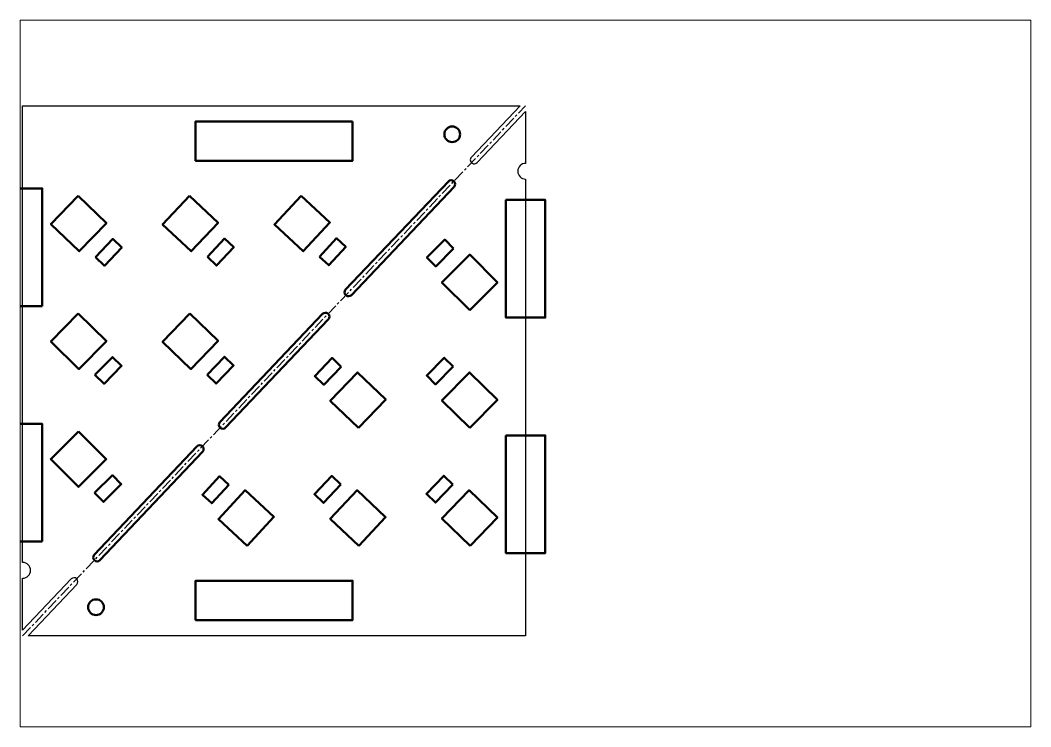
# Paper-space layout 'Layout1' of a CAD drawing. Header units: millimetres. Extents: x 29 to 261, y 20 to 182.
# The model-space entities are those that its viewports show. They can reach past a viewport. Long polylines and large blocks are cut down to what shows.
import ezdxf

# ---------------------------------------------------------------- set-up
doc = ezdxf.new("R2010")
doc.units = ezdxf.units.MM
doc.linetypes.add('CENTERTINY', pattern=[7.62, 4.7625, -0.9525, 0.9525, -0.9525])
for name, color, linetype, lineweight in [('capacitors', 3, 'Continuous', 50), ('connectors', 8, 'Continuous', 50), ('drill', 4, 'Continuous', 50), ('footprint', 1, 'Continuous', 50), ('joints', 5, 'Continuous', 50), ('mounting_holes', 6, 'Continuous', 50)]:
    doc.layers.add(name, color=color, linetype=linetype, lineweight=lineweight)

msp = doc.modelspace()

# ---------------------------------------------------------------- linework, layer by layer
at = {"linetype": 'CENTERTINY'}
msp.add_line((0, 0), (64.04, 67.52), dxfattribs=at)
msp.add_line((0, 26.99), (0, 41.99))
msp.add_lwpolyline([(6.18, 7.24), (0, 0.73), (0, 7.34, 1), (0, 9.34), (0, 67.52), (63.35, 67.52), (57.14, 60.97, 1), (57.87, 60.28), (64.04, 66.79), (64.05, 60.18, 1), (64.04, 58.18), (64.04, 0), (0.69, 0), (6.9, 6.55, 1)], format="xyb", close=True)
at = {"layer": 'capacitors'}
for points in [[(9.26, 48.24), (11.48, 50.55), (12.63, 49.44), (10.41, 47.13)], [(23.53, 48.26), (25.72, 50.59), (26.89, 49.49), (24.69, 47.16)], [(37.8, 48.28), (39.97, 50.63), (41.15, 49.54), (38.97, 47.2)], [(54.87, 49.33), (52.61, 47.06), (51.48, 48.2), (53.74, 50.46)], [(9.21, 33.22), (11.45, 35.5), (12.6, 34.38), (10.36, 32.1)], [(23.48, 33.24), (25.7, 35.54), (26.85, 34.43), (24.64, 32.13)], [(40.56, 34.28), (38.34, 31.98), (37.19, 33.09), (39.41, 35.39)], [(54.83, 34.3), (52.59, 32.02), (51.45, 33.14), (53.69, 35.42)], [(9.17, 18.19), (11.43, 20.45), (12.56, 19.32), (10.3, 17.06)], [(26.25, 19.24), (24.07, 16.89), (22.9, 17.97), (25.07, 20.32)], [(40.52, 19.26), (38.32, 16.93), (37.16, 18.03), (39.35, 20.36)], [(54.78, 19.28), (52.57, 16.97), (51.41, 18.08), (53.63, 20.38)]]:
    msp.add_lwpolyline(points, close=True, dxfattribs=at)
at = {"layer": 'connectors'}
for points in [[(42.02, 65.52), (22.02, 65.52), (22.02, 60.52), (42.02, 60.52)], [(22.02, 2), (42.02, 2), (42.02, 7), (22.02, 7)]]:
    msp.add_lwpolyline(points, close=True, dxfattribs=at)
at = {"layer": 'drill'}
for points in [[(54.93, 57.19, 1), (54.21, 57.87), (41.13, 44.09, 1), (41.86, 43.4)], [(38.92, 40.31, 1), (38.2, 41), (25.12, 27.21, 1), (25.85, 26.52)], [(22.91, 23.43, 1), (22.19, 24.12), (9.11, 10.33, 1), (9.84, 9.64)]]:
    msp.add_lwpolyline(points, format="xyb", close=True, dxfattribs=at)
at = {"layer": 'footprint'}
for points in [[(7.05, 56.05), (3.59, 52.44), (7.2, 48.98), (10.66, 52.58)], [(21.25, 56.05), (17.82, 52.41), (21.46, 48.98), (24.89, 52.62)], [(35.45, 56.05), (32.05, 52.38), (35.72, 48.98), (39.12, 52.65)], [(56.92, 41.48), (60.46, 45.01), (56.93, 48.55), (53.39, 45.01)], [(7.09, 41.05), (3.59, 37.48), (7.16, 33.97), (10.66, 37.54)], [(21.28, 41.04), (17.82, 37.44), (21.42, 33.97), (24.89, 37.58)], [(42.76, 26.47), (46.23, 30.08), (42.63, 33.54), (39.16, 29.94)], [(56.96, 26.47), (60.46, 30.04), (56.89, 33.54), (53.39, 29.97)], [(7.12, 26.04), (3.58, 22.51), (7.12, 18.97), (10.65, 22.5)], [(28.6, 11.47), (31.99, 15.14), (28.33, 18.54), (24.93, 14.87)], [(42.79, 11.47), (46.22, 15.11), (42.59, 18.54), (39.16, 14.9)], [(56.99, 11.47), (60.45, 15.07), (56.85, 18.54), (53.38, 14.93)]]:
    msp.add_lwpolyline(points, close=True, dxfattribs=at)
at = {"layer": 'joints'}
for points in [[(2.5, 41.99), (2.5, 56.99), (-2.5, 56.99), (-2.5, 41.99)], [(61.54, 55.53), (61.54, 40.53), (66.54, 40.53), (66.54, 55.53)], [(2.5, 11.99), (2.5, 26.99), (-2.5, 26.99), (-2.5, 11.99)], [(61.54, 25.53), (61.54, 10.53), (66.54, 10.53), (66.54, 25.53)]]:
    msp.add_lwpolyline(points, close=True, dxfattribs=at)
at = {"layer": 'mounting_holes'}
for centre in [(54.7, 63.88), (9.34, 3.64)]:
    msp.add_circle(centre, 1, dxfattribs=at)

psp = doc.layouts.get("Layout1")

# ---------------------------------------------------------------- viewports
at = {"layer": '0'}
psp.add_viewport(center=(144.75, 101.25), size=(231.6, 162.0012), view_center_point=(64.03, 33.41), view_height=90.0088, dxfattribs=at)

doc.saveas('drawing.dxf')
